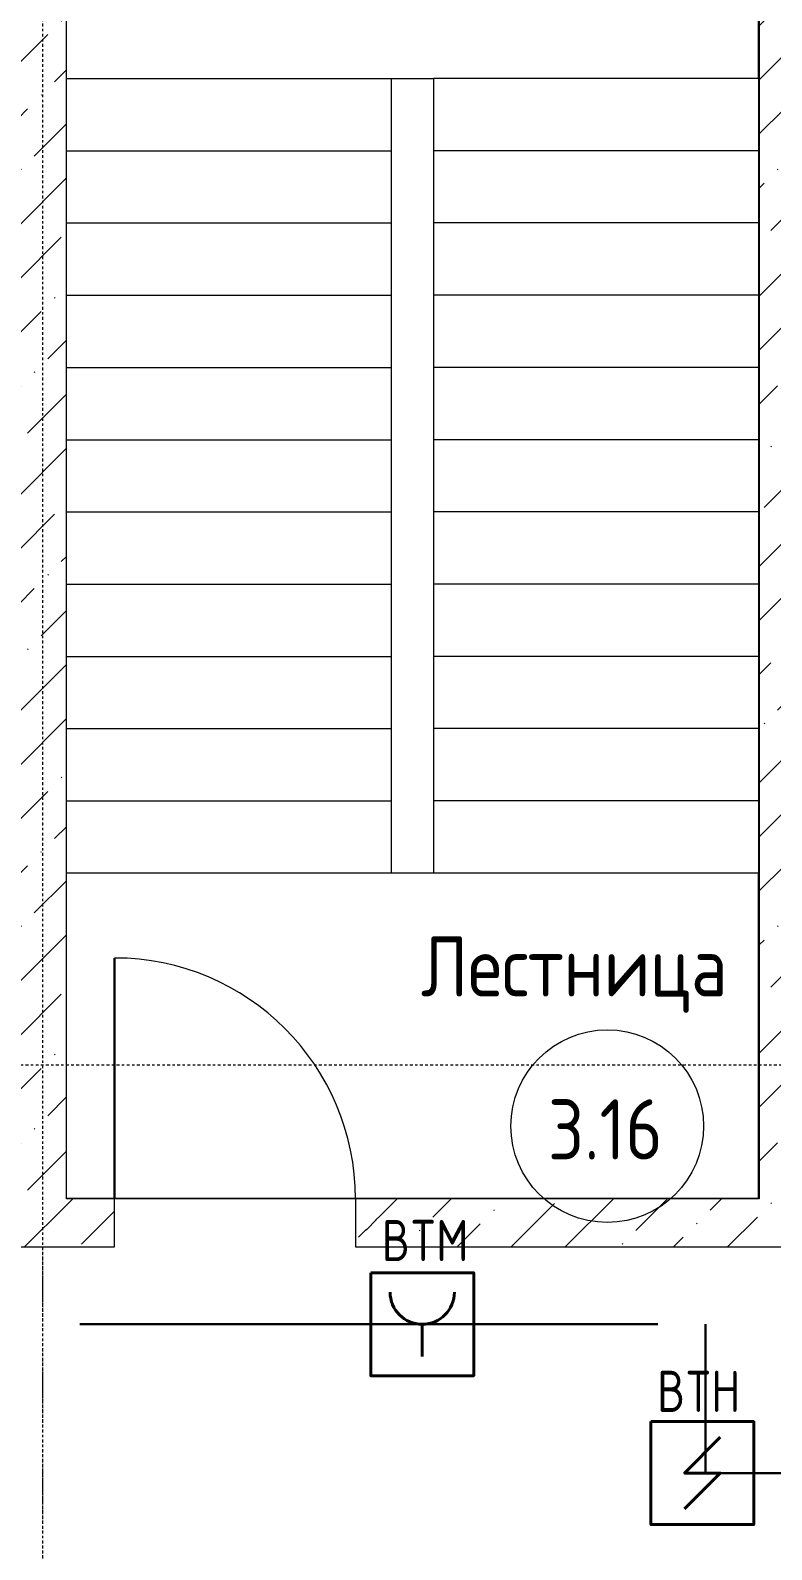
# Model space of a CAD drawing. Header units: millimetres. Extents: x -174154 to -170572, y -111302 to -109817.
# Drawn here: x -171602.4 to -171571.6, y -110868.4 to -110805.3 of the extents above; entities that cross this region are included whole.
import ezdxf

# ---------------------------------------------------------------- set-up
doc = ezdxf.new("R2010")
doc.units = ezdxf.units.MM
doc.set_wipeout_variables(frame=1)
for name, pattern in [('ACAD_ISO02W100', [15, 12, -3]), ('ADSK_Линия сетки', [21, 12, -3, 3, -3]), ('ADSK_Сверху', [4.5, 3, -1.5]), ('ADSK_Штрих_ш3 п1_5', [4.5, 3, -1.5])]:
    doc.linetypes.add(name, pattern=pattern)
for name, color, linetype, lineweight in [('!Подложка', 252, 'ACAD_ISO02W100', 25), ('Двери', 7, 'Continuous', 18), ('Кабель ПС', 20, 'ACAD_ISO02W100', 30), ('Лестницы', 7, 'Continuous', 18), ('Марки помещений', 7, 'Continuous', 18), ('Оси', 7, 'Continuous', 9), ('Панель', 7, 'Continuous', 18), ('Перекрытия', 7, 'Continuous', 18), ('ПС', 1, 'Continuous', 50), ('Стены разрез', 7, 'Continuous', 40)]:
    doc.layers.add(name, color=color, linetype=linetype, lineweight=lineweight)
doc.layers.add('_Разделитель помещений_', color=4, linetype='ADSK_Штрих_ш3 п1_5', lineweight=40, true_color=0x00ffff)
doc.styles.add('GOST Common', font='GOST Common.ttf', dxfattribs={"width": 0.9, "height": 250})
doc.styles.get("Standard").update_dxf_attribs({"font": 'GOST_A.TTF'})
pattern_1 = [(45, (30280, 12305), (84.1903, 308.6967), [396.875, -79.375, 3.353, -76.022])]

# ---------------------------------------------------------------- blocks, each defined once
blk = doc.blocks.new('*U11')
at = {"layer": 'ПС', "ltscale": 300, "insert": (138.9, 388.4), "char_height": 120, "width": 281.478, "attachment_point": 5, "bg_fill": 3, "box_fill_scale": 1, "bg_fill_color": 256, "bg_fill_transparency": 0}
blk.add_mtext('BTH', dxfattribs=at)
blk.add_wipeout([(0, 300), (300, 300), (300, 0), (0, 0)]).dxf.layer = 'ПС'
at = {"layer": 'ПС', "color": 1, "lineweight": 40}
blk.add_lwpolyline([(0, 300), (300, 300), (300, 0), (0, 0)], close=True, dxfattribs=at)
at = {"layer": 'ПС', "lineweight": 40, "ltscale": 100}
blk.add_lwpolyline([(202.1, 254.3), (97.9, 150), (202.1, 150), (97.9, 45.7)], dxfattribs=at)
blk = doc.blocks.new('*U12')
at = {"layer": 'ПС', "ltscale": 300, "insert": (158.6, 394.2), "char_height": 120, "width": 343.197, "attachment_point": 5, "bg_fill": 3, "box_fill_scale": 1, "bg_fill_color": 256, "bg_fill_transparency": 0}
blk.add_mtext('BTM', dxfattribs=at)
blk.add_wipeout([(0, 300), (300, 300), (300, 0), (0, 0)]).dxf.layer = 'ПС'
at = {"layer": 'ПС', "lineweight": 40, "ltscale": 100}
blk.add_line((150, 150), (150, 56.3), dxfattribs=at)
at = {"layer": 'ПС', "color": 1, "lineweight": 40}
blk.add_lwpolyline([(0, 300), (300, 300), (300, 0), (0, 0)], close=True, dxfattribs=at)
at = {"layer": 'ПС', "lineweight": 40, "ltscale": 100}
blk.add_arc((150, 243.7), 93.7, 180, 0, dxfattribs=at)
blk = doc.blocks.new('AC_Дверь_Однопольная_ПВХ - 960х2080h В Вл П с доводчиком-813898-В_АР_ПЭ_03 Этаж')
at = {"layer": 'Панель', "lineweight": 30}
blk.add_line((-500, 100), (-500, 1100), dxfattribs=at)
at = {"layer": 'Панель'}
blk.add_arc((-500, 100), 1000, 0, 90, dxfattribs=at)
blk = doc.blocks.new('ADSK_Марка_Помещение_2_ГОСТ21-501-2011 - Имя и Категория-86712-В_АР_ПЭ_03 Этаж')
at = {"layer": 'Марки помещений'}
blk.add_circle((0, 0), 4, dxfattribs=at)
blk = doc.blocks.new('A$C7b4e20c5')
at = {"layer": 'Стены разрез', "lineweight": 20, "true_color": 0x636466}
h = blk.add_hatch(dxfattribs=at)
h.set_pattern_fill('FP_4', color=251, style=0, pattern_type=2)
h.set_pattern_definition(pattern_1)
h.paths.add_polyline_path([(18206.8, 8110.5), (18206.8, 14555), (18006.8, 14555), (18006.8, 8110.5), (18147.9, 8110.5)])
h = blk.add_hatch(dxfattribs=at)
h.set_pattern_fill('FP_4', color=251, style=0, pattern_type=2)
h.set_pattern_definition(pattern_1)
h.paths.add_polyline_path([(15130, 8110.5), (15130, 14470), (14930, 14470), (14930, 8110.5)])
h = blk.add_hatch(dxfattribs=at)
h.set_pattern_fill('FP_4', color=251, style=0, pattern_type=2)
h.set_pattern_definition(pattern_1)
h.paths.add_polyline_path([(18006.8, 8110.5), (18006.8, 8310.5), (16330, 8310.5), (16330, 8110.5)])
h.paths.add_polyline_path([(15130, 8110.5), (15330, 8110.5), (15330, 8310.5), (15130, 8310.5)])
at = {"layer": '_Разделитель помещений_', "color": 251, "lineweight": 20, "true_color": 0x636466}
blk.add_line((15030, 8110.5), (15030, 6765), dxfattribs=at)
at = {"layer": 'Лестницы', "color": 251, "lineweight": 20, "true_color": 0x636466}
for p, q in [((18004.2, 12963), (18004.2, 14335)), ((15130, 12963), (16480, 12963)), ((16480, 12963), (16654.2, 12963)), ((16480, 12663), (16480, 12963)), ((18004.2, 12963), (16654.2, 12963)), ((16654.2, 12963), (16654.2, 12663)), ((18004.2, 12963), (18004.2, 12663)), ((15130, 12663), (16480, 12663)), ((16480, 12363), (16480, 12663)), ((16654.2, 12663), (16654.2, 12363)), ((18004.2, 12663), (16654.2, 12663)), ((18004.2, 12663), (18004.2, 12363)), ((15130, 12363), (16480, 12363)), ((16480, 12063), (16480, 12363)), ((16654.2, 12363), (16654.2, 12063)), ((18004.2, 12363), (16654.2, 12363)), ((18004.2, 12363), (18004.2, 12063)), ((15130, 12063), (16480, 12063)), ((16480, 11763), (16480, 12063)), ((16654.2, 12063), (16654.2, 11763)), ((18004.2, 12063), (16654.2, 12063)), ((18004.2, 12063), (18004.2, 11763)), ((15130, 11763), (16480, 11763)), ((16480, 11463), (16480, 11763)), ((16654.2, 11763), (16654.2, 11463)), ((18004.2, 11763), (16654.2, 11763)), ((18004.2, 11763), (18004.2, 11463)), ((15130, 11463), (16480, 11463)), ((16480, 11163), (16480, 11463)), ((16654.2, 11463), (16654.2, 11163)), ((18004.2, 11463), (16654.2, 11463)), ((18004.2, 11463), (18004.2, 11163)), ((15130, 11163), (16480, 11163)), ((16480, 10863), (16480, 11163)), ((16654.2, 11163), (16654.2, 10863)), ((18004.2, 11163), (16654.2, 11163)), ((18004.2, 11163), (18004.2, 10863)), ((15130, 10863), (16480, 10863)), ((16480, 10563), (16480, 10863)), ((16654.2, 10863), (16654.2, 10563)), ((18004.2, 10863), (16654.2, 10863)), ((18004.2, 10863), (18004.2, 10563)), ((15130, 10563), (16480, 10563)), ((16480, 10263), (16480, 10563)), ((16654.2, 10563), (16654.2, 10263)), ((18004.2, 10563), (16654.2, 10563)), ((18004.2, 10563), (18004.2, 10263)), ((15130, 10263), (16480, 10263)), ((16480, 9963), (16480, 10263)), ((16654.2, 10263), (16654.2, 9963)), ((18004.2, 10263), (16654.2, 10263)), ((18004.2, 10263), (18004.2, 9963)), ((15130, 9963), (16480, 9963)), ((16480, 9663), (16480, 9963)), ((16654.2, 9963), (16654.2, 9663)), ((18004.2, 9963), (16654.2, 9963)), ((18004.2, 9963), (18004.2, 9663)), ((16479.9, 9663), (15130, 9663)), ((16654.2, 9663), (16479.9, 9663)), ((18004.2, 9663), (16654.2, 9663)), ((18004.2, 8313), (18004.2, 9663)), ((15130, 8313), (18004.2, 8313)), ((15130, 8312.1), (18004.2, 8312.1))]:
    blk.add_line(p, q, dxfattribs=at)
at = {"layer": 'Лестницы', "color": 251, "linetype": 'ADSK_Сверху', "lineweight": 20, "true_color": 0x636466}
for p, q in [((15130, 12963), (16480, 12963)), ((18004.2, 12963), (16654.2, 12963)), ((15130, 12663), (16480, 12663)), ((18004.2, 12663), (16654.2, 12663)), ((15130, 12363), (16480, 12363)), ((18004.2, 12363), (16654.2, 12363)), ((15130, 12063), (16480, 12063)), ((18004.2, 12063), (16654.2, 12063)), ((15130, 11763), (16480, 11763)), ((18004.2, 11763), (16654.2, 11763)), ((15130, 11463), (16480, 11463)), ((18004.2, 11463), (16654.2, 11463)), ((15130, 11163), (16480, 11163)), ((18004.2, 11163), (16654.2, 11163)), ((15130, 10863), (16480, 10863)), ((18004.2, 10863), (16654.2, 10863)), ((15130, 10563), (16480, 10563)), ((18004.2, 10563), (16654.2, 10563)), ((15130, 10263), (16480, 10263)), ((18004.2, 10263), (16654.2, 10263)), ((15130, 9963), (16480, 9963)), ((18004.2, 9963), (16654.2, 9963)), ((18004.2, 9663), (16654.2, 9663))]:
    blk.add_line(p, q, dxfattribs=at)
at = {"layer": 'Оси', "linetype": 'ADSK_Линия сетки'}
for p, q in [((15030, 16592.9), (15030, -2195)), ((32780, 8865), (-1856.4, 8865))]:
    blk.add_line(p, q, dxfattribs=at)
at = {"layer": 'Перекрытия', "color": 251, "lineweight": 20, "true_color": 0x636466}
blk.add_line((16330, 8310.5), (15330, 8310.5), dxfattribs=at)
at = {"layer": 'Стены разрез', "color": 251, "lineweight": 20, "true_color": 0x636466}
for p, q in [((15130, 8310.5), (15130, 14335)), ((18006.8, 14335), (18006.8, 8310.5)), ((15330, 8310.5), (15130, 8310.5)), ((15330, 8110.5), (15330, 8310.5)), ((18006.8, 8310.5), (16330, 8310.5)), ((16330, 8310.5), (16330, 8110.5)), ((14930, 8110.5), (15330, 8110.5)), ((16330, 8110.5), (18206.8, 8110.5))]:
    blk.add_line(p, q, dxfattribs=at)
at = {"layer": 'Двери', "color": 251, "lineweight": 20, "true_color": 0x636466}
blk.add_blockref('AC_Дверь_Однопольная_ПВХ - 960х2080h В Вл П с доводчиком-813898-В_АР_ПЭ_03 Этаж', (15830, 8210.5), dxfattribs=at)
at = {"layer": 'Марки помещений', "color": 251, "lineweight": 20, "true_color": 0x636466, "xscale": 99.99999999999993, "yscale": 99.99999999999993, "zscale": 99.99999999999993}
blk.add_blockref('ADSK_Марка_Помещение_2_ГОСТ21-501-2011 - Имя и Категория-86712-В_АР_ПЭ_03 Этаж', (17375.8, 8612.3), dxfattribs=at)
at = {"layer": 'Марки помещений', "color": 251, "lineweight": 20, "true_color": 0x636466, "char_height": 250, "attachment_point": 1, "style": 'GOST Common'}
for s, insert, width in [('Лестница', (16602.1, 9401), 1652.278), ('3.16', (17129, 8723.7), 606.076)]:
    blk.add_mtext(s, dxfattribs=dict(at, insert=insert, width=width))

msp = doc.modelspace()

# ---------------------------------------------------------------- block references
at = {"layer": 'ПС', "color": 0, "xscale": 0.01424277820484836, "yscale": 0.01424277820484836, "zscale": 0.01424277820484836}
for name, p in [('*U12', (-171588.229, -110861.154)), ('*U11', (-171576.596, -110867.333))]:
    msp.add_blockref(name, p, dxfattribs=at)

# ---------------------------------------------------------------- next in the draw order: linework, layer by layer
at = {"layer": 'Кабель ПС'}
for points in [[(-171588.315, -110859.017), (-171619.939, -110859.017), (-171619.939, -110859.42), (-171623.496, -110859.434)], [(-171588.315, -110859.017), (-171574.33, -110859.017), (-171574.33, -110865.196)], [(-171574.46, -110865.196), (-171525.19, -110865.196), (-171525.19, -110860.494), (-171473.963, -110860.494), (-171473.963, -110866.836), (-171463.699, -110866.836)]]:
    msp.add_lwpolyline(points, dxfattribs=at)

# ---------------------------------------------------------------- next in the draw order: block references
at = {"layer": '!Подложка', "ltscale": 20, "xscale": 0.01, "yscale": 0.01, "zscale": 0.01}
msp.add_blockref('A$C7b4e20c5', (-171752.166, -110936.912), dxfattribs=at)

doc.saveas('drawing.dxf')
